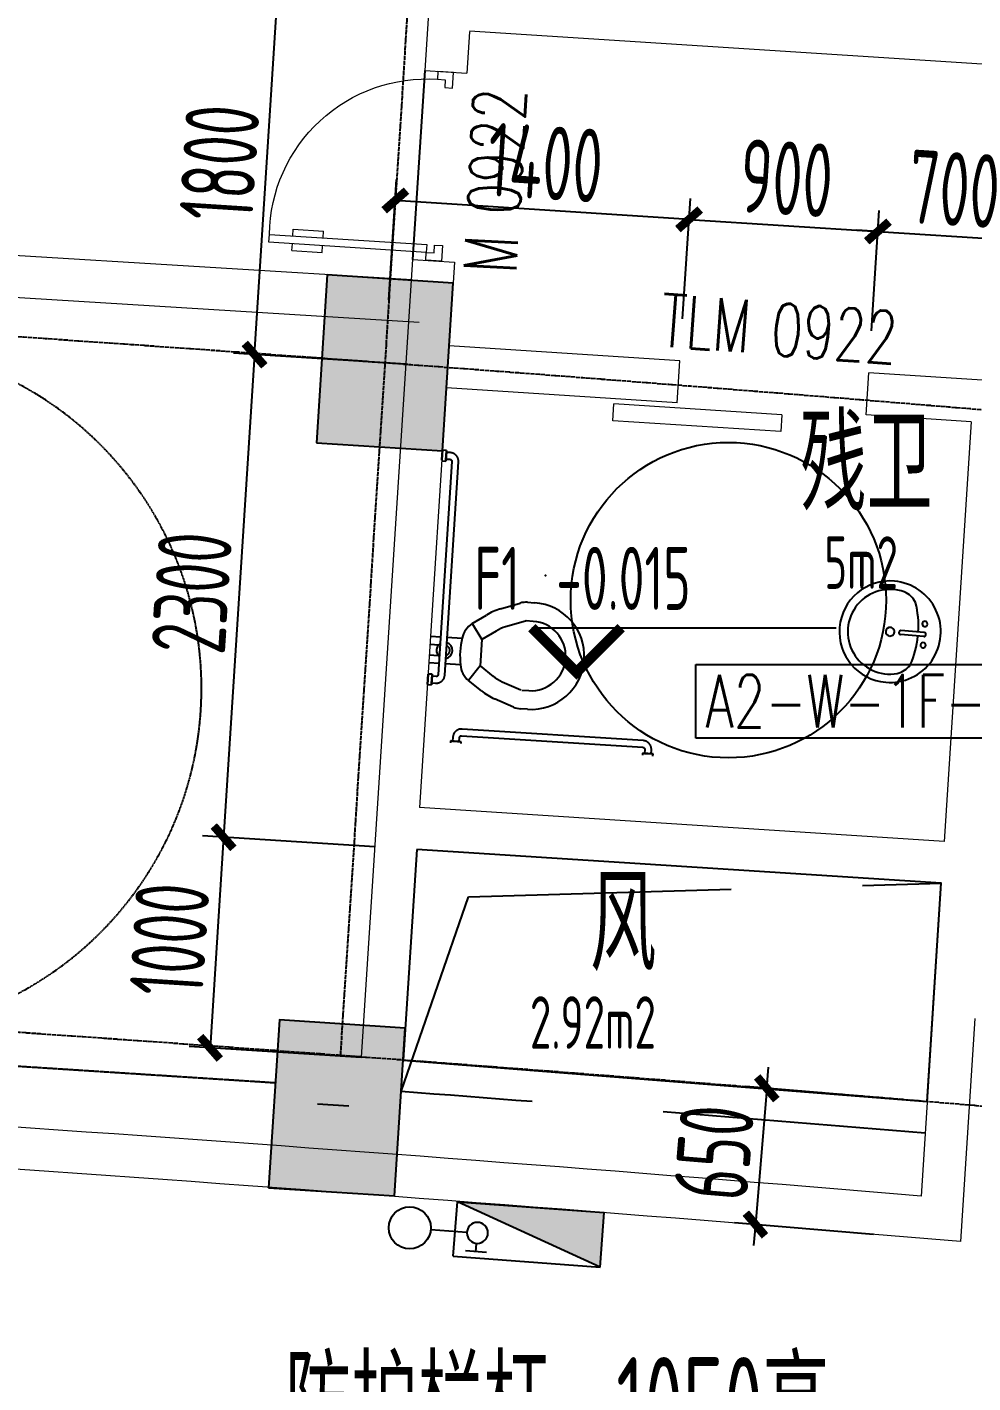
# Model space of a CAD drawing. Header units: millimetres. Extents: x 11515858 to 24947533, y -12784974 to -6116114.
# Drawn here: x 11799443 to 11803942, y -6395756 to -6389309 of the extents above; entities that cross this region are included whole.
import ezdxf
from ezdxf.enums import TextEntityAlignment as Align

# ---------------------------------------------------------------- set-up
doc = ezdxf.new("R2010")
doc.units = ezdxf.units.MM
doc.header["$LTSCALE"] = 10
for name, pattern in [('A2-RG-AXIS$0$CENTER', [2, 1.25, -0.25, 0.25, -0.25]), ('A2-RG-AXIS$0$DOTE', [2.42, 2, -0.2, 0.02, -0.2]), ('A2-RI-F2$0$HIDDEN', [0.375, 0.25, -0.125]), ('A2-RV-F2$0$HIDDEN', [0.375, 0.25, -0.125])]:
    doc.linetypes.add(name, pattern=pattern)
for name, color, linetype in [('A2-RB-F2$0$$34$A-DIMS-100', 1, 'Continuous'), ('A2-RB-F2$0$A-DIMS-100', 1, 'Continuous'), ('A2-RD-F2$0$A-1-1-X-toilel$0$A-FIXT', 55, 'Continuous'), ('A2-RG-AXIS$0$A-GRID', 1, 'A2-RG-AXIS$0$CENTER'), ('A2-RI-F2$0$$1$A-SYMB-NUMB-T', 4, 'Continuous'), ('A2-RI-F2$0$$3$A-SYMB', 4, 'Continuous'), ('A2-RI-F2$0$0P-FE-FH-P', 41, 'A2-RI-F2$0$YJdef_FE-FH_LINE_F'), ('A2-RI-F2$0$0P-FE-FH-V', 141, 'Continuous'), ('A2-RI-F2$0$0P-FE-HY', 141, 'Continuous'), ('A2-RI-F2$0$A-HOLE', 2, 'Continuous'), ('A2-RI-F2$0$A-STRS', 50, 'Continuous'), ('A2-RI-F2$0$A-SYMB', 4, 'Continuous'), ('A2-RI-F2$0$A-SYMB-AREA', 4, 'Continuous'), ('A2-RI-F2$0$A-SYMB-DOOR', 4, 'Continuous'), ('A2-RI-F2$0$A-SYMB-NAME', 4, 'Continuous'), ('A2-RI-F2$0$A-SYMB-VOID', 35, 'Continuous'), ('A2-RI-F2$0$an-wall', 4, 'Continuous'), ('A2-RS-F2$0$A-HATH-GRAY', 8, 'Continuous'), ('A2-RS-F2$0$A-WALL-CONC', 6, 'Continuous'), ('A2-RV-F2$0$A-HATH', 9, 'Continuous'), ('A2-RV-F2$0$A-SYMB', 4, 'Continuous')]:
    doc.layers.add(name, color=color, linetype=linetype)
for name, color, linetype, lineweight in [('A2-RI-F2$0$A-DOOR', 32, 'Continuous', 5), ('A2-RI-F2$0$A-FLOR-STRS', 2, 'Continuous', 5), ('A2-RI-F2$0$A-WALL', 7, 'Continuous', 5)]:
    doc.layers.add(name, color=color, linetype=linetype, lineweight=lineweight)
doc.layers.add('A2-RI-F2$0$A-X-AREA', color=6, linetype='Continuous', plot=False)
doc.styles.add('A2-RB-F2$0$$0$XD2008', font='hzs.shx', dxfattribs={"width": 0.7, "bigfont": 'hztxt.shx'})
doc.styles.add('A2-RB-F2$0$XD2008', font='hzs.shx', dxfattribs={"width": 0.7, "bigfont": 'hztxt.shx'})
doc.styles.add('A2-RI-F2$0$$1$ECADI-TXT', font='simplex.shx', dxfattribs={"bigfont": 'hztxt.shx'})
doc.styles.add('A2-RI-F2$0$ECADI', font='hzs.shx', dxfattribs={"width": 0.7, "bigfont": 'hztxt.shx'})
doc.styles.add('A2-RI-F2$0$ECADI-TXT', font='simplex.shx', dxfattribs={"bigfont": 'hztxt.shx'})
doc.styles.add('A2-RI-F2$0$hz1', font='hzs.shx', dxfattribs={"width": 0.75, "bigfont": 'hztxt.shx'})
doc.styles.add('A2-RI-F2$0$XD2008', font='hzs.shx', dxfattribs={"width": 0.7, "bigfont": 'hztxt.shx'})
doc.linetypes.add('A2-RI-F2$0$YJdef_FE-FH_LINE_F', pattern='A,4,-0.2,["F",A2-RI-F2$0$hz1,S=0.2,R=0,X=-0.1,Y=-0.1],-0.1', length=4.3)
doc.dimstyles.new('A2-RB-F2$0$$0$XD100$0', dxfattribs={"dimscale": 100, "dimtxt": 3.5, "dimasz": 1, "dimexe": 1, "dimexo": 2, "dimgap": 0.5, "dimtad": 1, "dimdec": 0, "dimdsep": 46, "dimtxsty": 'A2-RB-F2$0$$0$XD2008', "dimblk1": 'A2-RB-F2$0$$20$_ArchTick', "dimblk2": 'A2-RB-F2$0$$20$_ArchTick', "dimsah": 1, "dimcen": 2.5, "dimclrt": 4, "dimaunit": 1, "dimadec": 0, "dimazin": 0, "dimtfac": 1, "dimtdec": 0, "dimtix": 1, "dimtmove": 2, "dimatfit": 3, "dimfxl": 0, "dimtolj": 1, "dimtzin": 0, "dimarcsym": 0})
doc.dimstyles.new('A2-RB-F2$0$XD100$0', dxfattribs={"dimscale": 100, "dimtxt": 3.5, "dimasz": 1, "dimexe": 1, "dimexo": 2, "dimgap": 0.5, "dimtad": 1, "dimdec": 0, "dimdsep": 46, "dimtxsty": 'A2-RB-F2$0$XD2008', "dimblk1": 'A2-RB-F2$0$_ArchTick', "dimblk2": 'A2-RB-F2$0$_ArchTick', "dimsah": 1, "dimcen": 2.5, "dimclrt": 4, "dimaunit": 1, "dimadec": 0, "dimazin": 0, "dimtfac": 1, "dimtdec": 0, "dimtix": 1, "dimtmove": 1, "dimatfit": 3, "dimfxl": 0, "dimtolj": 1, "dimtzin": 0, "dimarcsym": 0})

# ---------------------------------------------------------------- blocks, each defined once
blk = doc.blocks.new('A2-RG-AXIS')
at = {"layer": 'A2-RG-AXIS$0$A-GRID', "linetype": 'A2-RG-AXIS$0$DOTE'}
blk.add_line((11802922, -6363265.7), (11800933.1, -6394199.2), dxfattribs=at)
for radius in [313400, 308700, 304100, 300800]:
    blk.add_arc((11778730.7, -6694178.7), radius, 75.589285, 95.407644, dxfattribs=at)
blk = doc.blocks.new('A2-RV-F2')
at = {"layer": 'A2-RV-F2$0$A-HATH', "linetype": 'A2-RV-F2$0$HIDDEN'}
blk.add_line((11793341.6, -6393860.3), (11800624.2, -6394328.6), dxfattribs=at)
at = {"layer": 'A2-RV-F2$0$A-SYMB', "linetype": 'A2-RV-F2$0$HIDDEN'}
blk.add_arc((11798632.7, -6392454.8), 1640, 266.32117, 86.32117, dxfattribs=at)
blk = doc.blocks.new('A2-RB-F2$0$$20$_ArchTick')
at = {"color": 0, "linetype": 'ByBlock', "const_width": 0.4}
blk.add_lwpolyline([(-0.5, -0.5), (0.5, 0.5)], dxfattribs=at)
blk = doc.blocks.new('*D1571')
at = {"layer": 'A2-RB-F2$0$$34$A-DIMS-100', "color": 0, "lineweight": -2, "transparency": 16777216}
for p, q in [((11801097.1, -6393207.3), (11800277.8, -6393154.6)), ((11800377.6, -6393161.1), (11800313.2, -6394163)), ((11801032.7, -6394209.2), (11800213.4, -6394156.6))]:
    blk.add_line(p, q, dxfattribs=at)
at = {"layer": 'Defpoints', "color": 0, "transparency": 16777216}
for p in [(11801296.7, -6393220.2), (11800313.2, -6394163), (11801232.3, -6394222.1)]:
    blk.add_point(p, dxfattribs=at)
at = {"layer": 'A2-RB-F2$0$$34$A-DIMS-100', "color": 0, "lineweight": -2, "transparency": 16777216, "xscale": 100, "yscale": 100, "zscale": 100}
for p, rotation in [((11800377.6, -6393161.1), 86.32124926813881), ((11800313.2, -6394163), 266.3212492681388)]:
    blk.add_blockref('A2-RB-F2$0$$20$_ArchTick', p, dxfattribs=dict(at, rotation=rotation))
at = {"layer": 'A2-RB-F2$0$$34$A-DIMS-100', "color": 4, "transparency": 16777216, "insert": (11800120.8, -6393647.6), "char_height": 350, "attachment_point": 5, "rotation": 86.32125, "style": 'A2-RB-F2$0$$0$XD2008'}
blk.add_mtext('\\A1;1000', dxfattribs=at)
blk = doc.blocks.new('*D1572')
at = {"layer": 'A2-RB-F2$0$$34$A-DIMS-100', "color": 0, "lineweight": -2, "ltscale": 3, "transparency": 16777216}
for p, q in [((11801164.1, -6390606.3), (11801201, -6390033.2)), ((11802591.7, -6390222.8), (11801194.6, -6390133)), ((11802561.3, -6390696.1), (11802598.1, -6390123))]:
    blk.add_line(p, q, dxfattribs=at)
at = {"layer": 'Defpoints', "color": 0, "ltscale": 3, "transparency": 16777216}
for p in [(11801194.6, -6390133), (11801151.3, -6390805.9), (11802548.4, -6390895.7)]:
    blk.add_point(p, dxfattribs=at)
at = {"layer": 'A2-RB-F2$0$$34$A-DIMS-100', "color": 0, "lineweight": -2, "ltscale": 3, "transparency": 16777216, "xscale": 100, "yscale": 100, "zscale": 100}
for p, rotation in [((11801194.6, -6390133), 176.3211735635494), ((11802591.7, -6390222.8), 356.3211735635495)]:
    blk.add_blockref('A2-RB-F2$0$$20$_ArchTick', p, dxfattribs=dict(at, rotation=rotation))
at = {"layer": 'A2-RB-F2$0$$34$A-DIMS-100', "color": 4, "ltscale": 3, "transparency": 16777216, "insert": (11801907.6, -6389953.3), "char_height": 350, "attachment_point": 5, "rotation": 356.32117, "style": 'A2-RB-F2$0$$0$XD2008'}
blk.add_mtext('\\A1;1400', dxfattribs=at)
blk = doc.blocks.new('*D1730')
at = {"layer": 'A2-RB-F2$0$$34$A-DIMS-100', "color": 0, "lineweight": -2, "ltscale": 3, "transparency": 16777216}
for p, q in [((11801360.2, -6389115.8), (11800540.9, -6389063.1)), ((11800525.2, -6390866.1), (11800640.7, -6389069.6)), ((11801244.7, -6390912.3), (11800425.4, -6390859.7))]:
    blk.add_line(p, q, dxfattribs=at)
at = {"layer": 'Defpoints', "color": 0, "ltscale": 3, "transparency": 16777216}
for p in [(11800640.7, -6389069.6), (11801559.8, -6389128.6), (11801444.3, -6390925.2)]:
    blk.add_point(p, dxfattribs=at)
at = {"layer": 'A2-RB-F2$0$$34$A-DIMS-100', "color": 0, "lineweight": -2, "ltscale": 3, "transparency": 16777216, "xscale": 100, "yscale": 100, "zscale": 100}
for p, rotation in [((11800640.7, -6389069.6), 86.32120099148523), ((11800525.2, -6390866.1), 266.3212009914852)]:
    blk.add_blockref('A2-RB-F2$0$$20$_ArchTick', p, dxfattribs=dict(at, rotation=rotation))
at = {"layer": 'A2-RB-F2$0$$34$A-DIMS-100', "color": 4, "ltscale": 3, "transparency": 16777216, "insert": (11800358.4, -6389953.4), "char_height": 350, "attachment_point": 5, "rotation": 86.3212, "style": 'A2-RB-F2$0$$0$XD2008'}
blk.add_mtext('\\A1;1800', dxfattribs=at)
blk = doc.blocks.new('*D1731')
at = {"layer": 'A2-RB-F2$0$$34$A-DIMS-100', "color": 0, "lineweight": -2, "transparency": 16777216}
for p, q in [((11800525.2, -6390866.1), (11800377.7, -6393161.1)), ((11801244.7, -6390912.3), (11800425.4, -6390859.7)), ((11801097.1, -6393207.3), (11800277.9, -6393154.7))]:
    blk.add_line(p, q, dxfattribs=at)
at = {"layer": 'Defpoints', "color": 0, "transparency": 16777216}
for p in [(11801444.3, -6390925.2), (11800377.7, -6393161.1), (11801296.7, -6393220.2)]:
    blk.add_point(p, dxfattribs=at)
at = {"layer": 'A2-RB-F2$0$$34$A-DIMS-100', "color": 0, "lineweight": -2, "transparency": 16777216, "xscale": 100, "yscale": 100, "zscale": 100}
for p, rotation in [((11800525.2, -6390866.1), 86.32115373974563), ((11800377.7, -6393161.1), 266.3211537397457)]:
    blk.add_blockref('A2-RB-F2$0$$20$_ArchTick', p, dxfattribs=dict(at, rotation=rotation))
at = {"layer": 'A2-RB-F2$0$$34$A-DIMS-100', "color": 4, "transparency": 16777216, "insert": (11800226.9, -6391999.1), "char_height": 350, "attachment_point": 5, "rotation": 86.32115, "style": 'A2-RB-F2$0$$0$XD2008'}
blk.add_mtext('\\A1;2300', dxfattribs=at)
blk = doc.blocks.new('A2-RB-F2$0$_ArchTick')
at = {"color": 0, "linetype": 'ByBlock', "const_width": 0.4}
blk.add_lwpolyline([(-0.5, -0.5), (0.5, 0.5)], dxfattribs=at)
blk = doc.blocks.new('*D1757')
at = {"layer": 'A2-RB-F2$0$A-DIMS-100', "color": 0, "lineweight": -2, "transparency": 16777216}
for p, q in [((11802961.3, -6394355.3), (11802969.6, -6394255.6)), ((11803523.3, -6394402.1), (11802861.6, -6394347)), ((11802961.3, -6394355.3), (11802907.3, -6395003)), ((11803469.3, -6395049.9), (11802807.6, -6394994.7)), ((11802907.3, -6395003), (11802899, -6395102.7))]:
    blk.add_line(p, q, dxfattribs=at)
at = {"layer": 'Defpoints', "color": 0, "transparency": 16777216}
for p in [(11803722.6, -6394418.7), (11802907.3, -6395003), (11803668.6, -6395066.5)]:
    blk.add_point(p, dxfattribs=at)
at = {"layer": 'A2-RB-F2$0$A-DIMS-100', "color": 0, "lineweight": -2, "transparency": 16777216, "xscale": 100, "yscale": 100, "zscale": 100}
for p, rotation in [((11802961.3, -6394355.3), 265.2340976056566), ((11802907.3, -6395003), 85.23409760565657)]:
    blk.add_blockref('A2-RB-F2$0$_ArchTick', p, dxfattribs=dict(at, rotation=rotation))
at = {"layer": 'A2-RB-F2$0$A-DIMS-100', "color": 4, "transparency": 16777216, "insert": (11802710, -6394660.5), "char_height": 350, "attachment_point": 5, "rotation": 85.2341, "style": 'A2-RB-F2$0$XD2008'}
blk.add_mtext('\\A1;650', dxfattribs=at)
blk = doc.blocks.new('*D1419')
at = {"layer": 'A2-RB-F2$0$$34$A-DIMS-100', "color": 0, "lineweight": -2, "ltscale": 3, "transparency": 16777216}
for p, q in [((11802561.3, -6390696.1), (11802598.1, -6390123)), ((11802591.7, -6390222.8), (11803489.8, -6390280.5)), ((11803459.4, -6390753.8), (11803496.2, -6390180.7))]:
    blk.add_line(p, q, dxfattribs=at)
at = {"layer": 'Defpoints', "color": 0, "ltscale": 3, "transparency": 16777216}
for p in [(11803489.8, -6390280.5), (11802548.4, -6390895.7), (11803446.6, -6390953.4)]:
    blk.add_point(p, dxfattribs=at)
at = {"layer": 'A2-RB-F2$0$$34$A-DIMS-100', "color": 0, "lineweight": -2, "ltscale": 3, "transparency": 16777216, "xscale": 100, "yscale": 100, "zscale": 100}
for p, rotation in [((11802591.7, -6390222.8), 176.321173563951), ((11803489.8, -6390280.5), 356.321173563951)]:
    blk.add_blockref('A2-RB-F2$0$$20$_ArchTick', p, dxfattribs=dict(at, rotation=rotation))
at = {"layer": 'A2-RB-F2$0$$34$A-DIMS-100', "color": 4, "ltscale": 3, "transparency": 16777216, "insert": (11803055.2, -6390027.1), "char_height": 350, "attachment_point": 5, "rotation": 356.32117, "style": 'A2-RB-F2$0$$0$XD2008'}
blk.add_mtext('\\A1;900', dxfattribs=at)
blk = doc.blocks.new('*D1420')
at = {"layer": 'A2-RB-F2$0$$34$A-DIMS-100', "color": 0, "lineweight": -2, "ltscale": 3, "transparency": 16777216}
for p, q in [((11803459.4, -6390753.8), (11803496.2, -6390180.7)), ((11804158, -6390798.8), (11804194.8, -6390225.7)), ((11803489.8, -6390280.5), (11803390, -6390274.1)), ((11803489.8, -6390280.5), (11804188.4, -6390325.5)), ((11804188.4, -6390325.5), (11804288.2, -6390331.9))]:
    blk.add_line(p, q, dxfattribs=at)
at = {"layer": 'Defpoints', "color": 0, "ltscale": 3, "transparency": 16777216}
for p in [(11804188.4, -6390325.5), (11803446.6, -6390953.4), (11804145.1, -6390998.3)]:
    blk.add_point(p, dxfattribs=at)
at = {"layer": 'A2-RB-F2$0$$34$A-DIMS-100', "color": 0, "lineweight": -2, "ltscale": 3, "transparency": 16777216, "xscale": 100, "yscale": 100, "zscale": 100}
for p, rotation in [((11803489.8, -6390280.5), 356.3211735641905), ((11804188.4, -6390325.5), 176.3211735641906)]:
    blk.add_blockref('A2-RB-F2$0$$20$_ArchTick', p, dxfattribs=dict(at, rotation=rotation))
at = {"layer": 'A2-RB-F2$0$$34$A-DIMS-100', "color": 4, "ltscale": 3, "transparency": 16777216, "insert": (11803853.5, -6390078.5), "char_height": 350, "attachment_point": 5, "rotation": 356.32117, "style": 'A2-RB-F2$0$$0$XD2008'}
blk.add_mtext('\\A1;700', dxfattribs=at)
blk = doc.blocks.new('A2-RD-F2$0$P-Fixt_Toilet - 15_ Seat Height-1786283-PARCEL 14  一层平面 - 公共教室 FIRST FLOOR PLAN - PUBLIC CLASSROOMS')
for p, q in [((341.4, -124.3), (341.4, -75)), ((379.5, -75), (379.5, -117.1)), ((430.3, -75), (430.3, -117.1)), ((468.4, -75), (468.4, -124.3)), ((341.4, -226.3), (341.4, -152.8)), ((468.4, -152.5), (468.4, -226.3)), ((224.1, -333.5), (269.2, -269)), ((342.1, -320), (269.2, -269)), ((342.1, -320), (296.9, -384.5)), ((467.8, -320), (342.1, -320)), ((540.6, -269), (467.8, -320)), ((512.9, -384.5), (467.8, -320)), ((540.6, -269), (585.7, -333.5)), ((157, -490), (190.4, -398.2)), ((274, -428.6), (240.6, -520.4)), ((569.2, -520.4), (535.8, -428.6)), ((619.4, -398.2), (652.8, -490)), ((150.9, -557.6), (150.9, -524.7)), ((239.8, -524.7), (239.8, -557.6)), ((570, -557.6), (570, -524.7)), ((658.9, -524.7), (658.9, -557.6))]:
    blk.add_line(p, q)
for centre, radius, start, end in [((404.9, -145.5), 38.1, 38.60481, 141.40564), ((404.9, -145.5), 38.1, 193.0981, 347.18358), ((404.9, -145.6), 25.3, 205.1165, 335.17991), ((352.5, -327.3), 101.6, 96.24512, 145), ((404.9, -540.6), 320.6, 78.5767, 101.4233), ((457.4, -327.3), 101.6, 35, 83.75488), ((453, -493.7), 279.4, 145, 160), ((453, -493.7), 190.5, 145, 160), ((356.8, -493.7), 190.5, 20, 35), ((356.8, -493.7), 279.4, 20, 35), ((252.5, -524.7), 101.6, 160, 180), ((557.3, -524.7), 101.6, 0, 20), ((404.9, -557.6), 254, 180, 270), ((404.9, -557.6), 165.1, 180, 270), ((404.9, -557.6), 254, 270, 0), ((404.9, -557.6), 165.1, 270, 360), ((557.3, -524.7), 12.7, 0, 20)]:
    blk.add_arc(centre, radius, start, end)
blk = doc.blocks.new('A2-RD-F2$0$Restroom - Grab Bar - Double_BNIM - Toilet _SS_-V77-PARCEL 14  一层平面 - 公共教室 FIRST FLOOR PLAN - PUBLIC CLASSROOMS')
for p, q in [((-1092.2, -9.4), (-1092.2, -19.1)), ((-1092.2, -19.1), (-1041.4, -19.1)), ((-1041.4, -19.1), (-1092.2, -19.1)), ((-1050.9, -19.1), (-1082.7, -19.1)), ((-1082.7, -19.1), (-1050.9, -19.1)), ((-1082.7, -19.1), (-1082.7, -38.1)), ((-1050.9, -38.1), (-1050.9, -19.1)), ((-1041.4, -19.1), (-1041.4, -9.5)), ((-177.8, -47.6), (-1041.4, -47.6)), ((-177.8, -10.4), (-177.8, -19.1)), ((-177.8, -19.1), (-127, -19.1)), ((-127, -19.1), (-177.8, -19.1)), ((-168.3, -19.1), (-136.5, -19.1)), ((-136.5, -19.1), (-168.3, -19.1)), ((-168.3, -19.1), (-168.3, -38.1)), ((-136.5, -38.1), (-136.5, -19.1)), ((-127, -19.1), (-127, -10.5)), ((-1041.4, -79.4), (-177.8, -79.4)), ((-19.1, -288.9), (-38.1, -288.9)), ((-38.1, -320.7), (-19.1, -320.7)), ((-19.1, -279.4), (-19.1, -330.2)), ((-19.1, -330.2), (-19.1, -279.4)), ((-19.1, -320.7), (-19.1, -288.9)), ((-19.1, -288.9), (-19.1, -320.7)), ((0, -279.4), (-19.1, -279.4)), ((0, -279.4), (0, -330.2)), ((0, -330.2), (0, -279.4)), ((-79.4, -330.2), (-79.4, -1346.2)), ((-47.6, -1346.2), (-47.6, -330.2)), ((-19.1, -330.2), (0, -330.2)), ((-19.1, -1346.2), (-19.1, -1397)), ((-19.1, -1397), (-19.1, -1346.2)), ((0, -1346.2), (-19.1, -1346.2)), ((0, -1348.7), (0, -1375.9)), ((0, -1375.9), (0, -1348.7)), ((-19.1, -1355.7), (-38.1, -1355.7)), ((-38.1, -1387.5), (-19.1, -1387.5)), ((-19.1, -1355.7), (-19.1, -1387.5)), ((-19.1, -1387.5), (-19.1, -1355.7)), ((-19.1, -1397), (0, -1397)), ((0, -1377.3), (0, -1394.5)), ((0, -1394.5), (0, -1377.3))]:
    blk.add_line(p, q)
at = {"flags": 128}
for points in [[(-1082.7, -38.1), (-1082.6, -39.8), (-1082.5, -41.4), (-1082.4, -43), (-1082.1, -44.7), (-1081.9, -46.3), (-1081.5, -47.9), (-1081.1, -49.5), (-1080.6, -51.1), (-1080, -52.6), (-1079.4, -54.2), (-1078.7, -55.7), (-1078, -57.2), (-1077.2, -58.6), (-1076.4, -60), (-1075.5, -61.4), (-1074.5, -62.7), (-1073.5, -64.1), (-1072.4, -65.3), (-1071.3, -66.5), (-1070.2, -67.7), (-1068.9, -68.8), (-1067.7, -69.9), (-1066.4, -70.9), (-1065.1, -71.9), (-1063.7, -72.8), (-1062.3, -73.7), (-1060.9, -74.5), (-1059.4, -75.3), (-1057.9, -75.9), (-1056.4, -76.6), (-1054.8, -77.1), (-1053.2, -77.6), (-1051.6, -78.1), (-1050, -78.5), (-1048.4, -78.8), (-1046.8, -79), (-1045.1, -79.2), (-1043.5, -79.3), (-1041.8, -79.4), (-1041.4, -79.4)], [(-1041.4, -47.6), (-1041.8, -47.6), (-1042.2, -47.6), (-1042.5, -47.6), (-1042.9, -47.5), (-1043.3, -47.4), (-1043.7, -47.4), (-1044, -47.3), (-1044.4, -47.1), (-1044.8, -47), (-1045.1, -46.9), (-1045.5, -46.7), (-1045.8, -46.5), (-1046.1, -46.4), (-1046.5, -46.2), (-1046.8, -46), (-1047.1, -45.7), (-1047.4, -45.5), (-1047.7, -45.3), (-1048, -45), (-1048.2, -44.7), (-1048.5, -44.5), (-1048.7, -44.2), (-1049, -43.9), (-1049.2, -43.6), (-1049.4, -43.2), (-1049.6, -42.9), (-1049.8, -42.6), (-1050, -42.2), (-1050.1, -41.9), (-1050.3, -41.6), (-1050.4, -41.2), (-1050.5, -40.8), (-1050.6, -40.5), (-1050.7, -40.1), (-1050.8, -39.7), (-1050.8, -39.3), (-1050.9, -39), (-1050.9, -38.6), (-1050.9, -38.2), (-1050.9, -38.1)], [(-177.8, -79.4), (-176.1, -79.3), (-174.5, -79.2), (-172.9, -79.1), (-171.2, -78.8), (-169.6, -78.6), (-168, -78.2), (-166.4, -77.8), (-164.8, -77.3), (-163.3, -76.7), (-161.7, -76.1), (-160.2, -75.4), (-158.7, -74.7), (-157.3, -73.9), (-155.9, -73.1), (-154.5, -72.2), (-153.2, -71.2), (-151.8, -70.2), (-150.6, -69.1), (-149.4, -68), (-148.2, -66.9), (-147.1, -65.6), (-146, -64.4), (-145, -63.1), (-144, -61.8), (-143.1, -60.4), (-142.2, -59), (-141.4, -57.6), (-140.6, -56.1), (-140, -54.6), (-139.3, -53.1), (-138.8, -51.5), (-138.3, -49.9), (-137.8, -48.3), (-137.4, -46.7), (-137.1, -45.1), (-136.9, -43.5), (-136.7, -41.8), (-136.6, -40.2), (-136.5, -38.5), (-136.5, -38.1)], [(-168.3, -38.1), (-168.3, -38.5), (-168.3, -38.9), (-168.3, -39.2), (-168.4, -39.6), (-168.5, -40), (-168.5, -40.4), (-168.6, -40.7), (-168.8, -41.1), (-168.9, -41.5), (-169, -41.8), (-169.2, -42.2), (-169.4, -42.5), (-169.5, -42.8), (-169.7, -43.2), (-169.9, -43.5), (-170.2, -43.8), (-170.4, -44.1), (-170.6, -44.4), (-170.9, -44.7), (-171.2, -44.9), (-171.4, -45.2), (-171.7, -45.4), (-172, -45.7), (-172.3, -45.9), (-172.7, -46.1), (-173, -46.3), (-173.3, -46.5), (-173.7, -46.7), (-174, -46.8), (-174.3, -47), (-174.7, -47.1), (-175.1, -47.2), (-175.4, -47.3), (-175.8, -47.4), (-176.2, -47.5), (-176.6, -47.5), (-176.9, -47.6), (-177.3, -47.6), (-177.7, -47.6), (-177.8, -47.6)], [(-38.1, -288.9), (-39.8, -289), (-41.4, -289.1), (-43, -289.2), (-44.7, -289.5), (-46.3, -289.7), (-47.9, -290.1), (-49.5, -290.5), (-51.1, -291), (-52.6, -291.6), (-54.2, -292.2), (-55.7, -292.9), (-57.2, -293.6), (-58.6, -294.4), (-60, -295.2), (-61.4, -296.1), (-62.7, -297.1), (-64.1, -298.1), (-65.3, -299.2), (-66.5, -300.3), (-67.7, -301.4), (-68.8, -302.7), (-69.9, -303.9), (-70.9, -305.2), (-71.9, -306.5), (-72.8, -307.9), (-73.7, -309.3), (-74.5, -310.7), (-75.3, -312.2), (-75.9, -313.7), (-76.6, -315.2), (-77.1, -316.8), (-77.6, -318.4), (-78.1, -320), (-78.5, -321.6), (-78.8, -323.2), (-79, -324.8), (-79.2, -326.5), (-79.3, -328.1), (-79.4, -329.8), (-79.4, -330.2)], [(-47.6, -330.2), (-47.6, -329.8), (-47.6, -329.4), (-47.6, -329.1), (-47.5, -328.7), (-47.4, -328.3), (-47.4, -327.9), (-47.3, -327.6), (-47.1, -327.2), (-47, -326.8), (-46.9, -326.5), (-46.7, -326.1), (-46.5, -325.8), (-46.4, -325.5), (-46.2, -325.1), (-46, -324.8), (-45.7, -324.5), (-45.5, -324.2), (-45.3, -323.9), (-45, -323.6), (-44.7, -323.4), (-44.5, -323.1), (-44.2, -322.9), (-43.9, -322.6), (-43.6, -322.4), (-43.2, -322.2), (-42.9, -322), (-42.6, -321.8), (-42.2, -321.6), (-41.9, -321.5), (-41.6, -321.3), (-41.2, -321.2), (-40.8, -321.1), (-40.5, -321), (-40.1, -320.9), (-39.7, -320.8), (-39.3, -320.8), (-39, -320.7), (-38.6, -320.7), (-38.2, -320.7), (-38.1, -320.7)], [(-79.4, -1346.2), (-79.3, -1347.9), (-79.2, -1349.5), (-79.1, -1351.1), (-78.8, -1352.8), (-78.6, -1354.4), (-78.2, -1356), (-77.8, -1357.6), (-77.3, -1359.2), (-76.7, -1360.7), (-76.1, -1362.3), (-75.4, -1363.8), (-74.7, -1365.3), (-73.9, -1366.7), (-73.1, -1368.1), (-72.2, -1369.5), (-71.2, -1370.8), (-70.2, -1372.2), (-69.1, -1373.4), (-68, -1374.6), (-66.9, -1375.8), (-65.6, -1376.9), (-64.4, -1378), (-63.1, -1379), (-61.8, -1380), (-60.4, -1380.9), (-59, -1381.8), (-57.6, -1382.6), (-56.1, -1383.4), (-54.6, -1384), (-53.1, -1384.7), (-51.5, -1385.2), (-49.9, -1385.7), (-48.3, -1386.2), (-46.7, -1386.6), (-45.1, -1386.9), (-43.5, -1387.1), (-41.8, -1387.3), (-40.2, -1387.4), (-38.5, -1387.5), (-38.1, -1387.5)], [(-38.1, -1355.7), (-38.5, -1355.7), (-38.9, -1355.7), (-39.2, -1355.7), (-39.6, -1355.6), (-40, -1355.5), (-40.4, -1355.5), (-40.7, -1355.4), (-41.1, -1355.2), (-41.5, -1355.1), (-41.8, -1355), (-42.2, -1354.8), (-42.5, -1354.6), (-42.8, -1354.5), (-43.2, -1354.3), (-43.5, -1354.1), (-43.8, -1353.8), (-44.1, -1353.6), (-44.4, -1353.4), (-44.7, -1353.1), (-44.9, -1352.8), (-45.2, -1352.6), (-45.4, -1352.3), (-45.7, -1352), (-45.9, -1351.7), (-46.1, -1351.3), (-46.3, -1351), (-46.5, -1350.7), (-46.7, -1350.3), (-46.8, -1350), (-47, -1349.7), (-47.1, -1349.3), (-47.2, -1348.9), (-47.3, -1348.6), (-47.4, -1348.2), (-47.5, -1347.8), (-47.5, -1347.4), (-47.6, -1347.1), (-47.6, -1346.7), (-47.6, -1346.3), (-47.6, -1346.2)]]:
    blk.add_lwpolyline(points, dxfattribs=at)
blk = doc.blocks.new('A2-RD-F2$0$Sink Vanity-Round - 19_ x 19_-1385194-二层平面 - 公共教室 SECOND FLOOR PLAN - PUBLIC CLASSROOMS')
for p, q in [((87.1, 247.1), (87.1, 136.3)), ((106.2, 247.1), (106.2, 136.3))]:
    blk.add_line(p, q)
for centre, radius, start, end in [((96.7, 85.2), 241.3, 360, 180), ((45.9, 247.1), 12.7, 360, 180), ((147.5, 247.1), 12.7, 360, 180), ((1.4, 104.3), 104.5, 120.79274, 162.19039), ((96.7, -233), 452.3, 91.20673, 109.20864), ((45.9, 247.1), 12.7, 180, 360), ((96.7, 247.1), 9.52, 360, 180), ((96.7, -233), 452.3, 70.79136, 88.79327), ((147.5, 247.1), 12.7, 180, 0), ((191.9, 104.3), 104.5, 17.80961, 59.20726), ((96.7, 85.2), 201.4, 165.30711, 14.69289), ((96.7, 136.3), 9.52, 180, 360), ((96.7, 85.2), 241.3, 180, 360), ((96.7, 85.2), 20.6, 360, 180), ((96.7, 85.2), 20.6, 180, 360)]:
    blk.add_arc(centre, radius, start, end)
blk = doc.blocks.new('A2-RD-F2')
at = {"layer": 'A2-RD-F2$0$A-1-1-X-toilel$0$A-FIXT'}
blk.add_circle((11802779, -6392033.8), 750, dxfattribs=at)
for name, p, rotation in [('A2-RD-F2$0$Restroom - Grab Bar - Double_BNIM - Toilet _SS_-V77-PARCEL 14  一层平面 - 公共教室 FIRST FLOOR PLAN - PUBLIC CLASSROOMS', (11801329.6, -6392714.6), 176.3275416822507), ('A2-RD-F2$0$Sink Vanity-Round - 19_ x 19_-1385194-二层平面 - 公共教室 SECOND FLOOR PLAN - PUBLIC CLASSROOMS', (11803471, -6392080.5), 265.17606023245), ('A2-RD-F2$0$P-Fixt_Toilet - 15_ Seat Height-1786283-PARCEL 14  一层平面 - 公共教室 FIRST FLOOR PLAN - PUBLIC CLASSROOMS', (11801257.3, -6392667.8), 86.32117351739478)]:
    blk.add_blockref(name, p, dxfattribs=dict(at, rotation=rotation))
blk = doc.blocks.new('A2-RS-F2')
at = {"layer": 'A2-RS-F2$0$A-HATH-GRAY', "ltscale": 3}
h = blk.add_hatch(color=256, dxfattribs=at)
h.paths.add_polyline_path([(11780370.9, -6378132.8), (11781370.9, -6378139.6), (11781379.7, -6376839.6), (11780379.7, -6376832.8)])
h.paths.add_polyline_path([(11771295.3, -6378216.2), (11772295, -6378194.3), (11772266.5, -6376894.6), (11771266.7, -6376916.1)])
h.paths.add_polyline_path([(11789445.2, -6378310.2), (11790444.5, -6378345.7), (11790490.7, -6377046.5), (11789491.3, -6377010.6)])
h.paths.add_polyline_path([(11794061, -6377995.6), (11794659.8, -6378034.1), (11794711.1, -6377235.6), (11794112.3, -6377197.1)])
h.paths.add_polyline_path([(11762225.8, -6378560), (11763224.5, -6378509.3), (11763158.6, -6377210.6), (11762159.9, -6377261.3)])
h.paths.add_polyline_path([(11756053.8, -6378846.4), (11756851.3, -6378782.9), (11756756.1, -6377586.7), (11755958.6, -6377650.1)])
h.paths.add_polyline_path([(11801644.4, -6378461.8), (11802243.1, -6378500.3), (11802294.5, -6377701.9), (11801695.7, -6377663.4)])
h.paths.add_polyline_path([(11751557.2, -6379698.1), (11752354.6, -6379634.6), (11752219.8, -6377940), (11751422.4, -6378003.4)])
h.paths.add_polyline_path([(11807663.9, -6379405.7), (11808460.5, -6379479.9), (11808571.8, -6378285.1), (11807775.3, -6378210.6)])
h.paths.add_polyline_path([(11816584.8, -6380403.2), (11817577.3, -6380525.1), (11817735.8, -6379234.7), (11816743.2, -6379112.9)])
h.paths.add_polyline_path([(11825579.4, -6381618.6), (11826568.2, -6381768.4), (11826762.9, -6380483.1), (11825774.2, -6380333.3)])
h.paths.add_polyline_path([(11793833.2, -6381538.6), (11794432, -6381577.1), (11794483.3, -6380778.7), (11793884.5, -6380740.2)])
h.paths.add_polyline_path([(11801416.6, -6382004.6), (11802015.3, -6382043.1), (11802066.7, -6381244.7), (11801467.9, -6381206.2)])
h.paths.add_polyline_path([(11834536.4, -6383084.9), (11835520.4, -6383263), (11835752, -6381983.8), (11834767.9, -6381805.7)])
h.paths.add_polyline_path([(11843441.7, -6384836.8), (11844420.2, -6385043.1), (11844688.3, -6383771), (11843709.9, -6383564.7)])
h.paths.add_polyline_path([(11849706.8, -6386047.7), (11850486.4, -6386227.4), (11850720.8, -6385255.2), (11849941.2, -6385075.5)])
h.paths.add_polyline_path([(11756691.3, -6386871.4), (11757488.6, -6386806.1), (11757394.5, -6385611.6), (11756597, -6385675)])
h.paths.add_polyline_path([(11752175.7, -6387473.6), (11752973.2, -6387410.2), (11752838.4, -6385715.5), (11752040.9, -6385779)])
h.paths.add_polyline_path([(11854131.9, -6387106.5), (11854911.5, -6387286.2), (11855145.9, -6386314), (11854366.3, -6386134.3)])
h.paths.add_polyline_path([(11793236.4, -6390820.6), (11793835.2, -6390859), (11793886.5, -6390060.7), (11793287.7, -6390022.2)])
h.paths.add_polyline_path([(11800819.8, -6391285.9), (11801418.6, -6391324.4), (11801469.9, -6390525.9), (11800871.2, -6390487.4)])
h.paths.add_polyline_path([(11847832.2, -6393825.3), (11848611.8, -6394005), (11848846.2, -6393032.8), (11848066.6, -6392853.1)])
h.paths.add_polyline_path([(11780263.2, -6394032.4), (11781263.2, -6394039.2), (11781272, -6392739.2), (11780272, -6392732.1)])
h.paths.add_polyline_path([(11771644.2, -6394112.4), (11772644, -6394090.4), (11772615.4, -6392790.7), (11771615.7, -6392812.3)])
h.paths.add_polyline_path([(11788881, -6394200.2), (11789880.4, -6394235.7), (11789926.5, -6392936.5), (11788927.1, -6392900.6)])
h.paths.add_polyline_path([(11793008.6, -6394363.6), (11793607.4, -6394402.1), (11793658.7, -6393603.7), (11793059.9, -6393565.2)])
h.paths.add_polyline_path([(11763031, -6394439.6), (11764029.7, -6394388.9), (11763963.9, -6393090.2), (11762965.1, -6393140.9)])
h.paths.add_polyline_path([(11757322.6, -6394796.6), (11758120, -6394731.3), (11758024.9, -6393536.9), (11757227.5, -6393600.3)])
h.paths.add_polyline_path([(11800592, -6394828.7), (11801190.8, -6394867.2), (11801242.1, -6394068.8), (11800643.4, -6394030.3)])
h.paths.add_polyline_path([(11852257.4, -6394883.9), (11853037, -6395063.6), (11853271.3, -6394091.4), (11852491.7, -6393911.7)])
h.paths.add_polyline_path([(11752786.3, -6395149.5), (11753583.8, -6395086), (11753449, -6393391.4), (11752651.5, -6393454.8)])
h.paths.add_polyline_path([(11806188.5, -6395237.1), (11806985.1, -6395311.3), (11807096.4, -6394116.5), (11806299.9, -6394042)])
h.paths.add_polyline_path([(11814655.7, -6396186), (11815648.4, -6396307.3), (11815806.1, -6395016.9), (11814813.5, -6394895.6)])
h.paths.add_polyline_path([(11823197.5, -6397340.4), (11824186.2, -6397490.2), (11824381, -6396204.9), (11823392.2, -6396055.1)])
h.paths.add_polyline_path([(11831681.6, -6398728.6), (11832663, -6398920.7), (11832912.6, -6397644.9), (11831931.2, -6397452.8)])
h.paths.add_polyline_path([(11840164, -6400382.5), (11841142.5, -6400588.8), (11841410.7, -6399316.8), (11840432.2, -6399110.5)])
edge = h.paths.add_edge_path()
edge.add_arc((11772285.6, -6400549.4), 450, 0, 360)
edge = h.paths.add_edge_path()
edge.add_arc((11789151.8, -6400663.7), 450, 0, 360)
edge = h.paths.add_edge_path()
edge.add_arc((11763857, -6400855.6), 450, 0, 360)
h.paths.add_polyline_path([(11845945.9, -6401651.6), (11846725.5, -6401831.2), (11846959.8, -6400859), (11846180.2, -6400679.3)])
edge = h.paths.add_edge_path()
edge.add_arc((11797575.5, -6401083.9), 450, 0, 360)
edge = h.paths.add_edge_path()
edge.add_arc((11755440.6, -6401403.6), 450.5, 0, 360)
edge = h.paths.add_edge_path()
edge.add_arc((11805983.7, -6401745.9), 450, 0, 360)
h.paths.add_polyline_path([(11850371.1, -6402710), (11851150.7, -6402889.7), (11851385, -6401917.5), (11850605.5, -6401737.8)])
edge = h.paths.add_edge_path()
edge.add_arc((11814369.4, -6402649), 450, 0, 360)
edge = h.paths.add_edge_path()
edge.add_arc((11822725.7, -6403792.5), 450, 0, 360)
edge = h.paths.add_edge_path()
edge.add_arc((11831045.7, -6405175.5), 450, 0, 360)
edge = h.paths.add_edge_path()
edge.add_arc((11839322.6, -6406796.9), 450.5, 0, 360)
edge = h.paths.add_edge_path()
edge.add_arc((11847549.5, -6408655.2), 450.5, 0, 360)
edge = h.paths.add_edge_path()
edge.add_arc((11780719.1, -6400485.4), 450, 0, 360)
at = {"layer": 'A2-RS-F2$0$A-WALL-CONC'}
for points in [[(11800819.8, -6391285.9), (11801418.6, -6391324.4), (11801469.9, -6390525.9), (11800871.2, -6390487.4)], [(11800592, -6394828.7), (11801190.8, -6394867.2), (11801242.1, -6394068.8), (11800643.4, -6394030.3)]]:
    blk.add_3dface(points, dxfattribs=at)
blk = doc.blocks.new('A2-RI-F2$0$ECADI-TAG-HGHT（国标）')
at = {"color": 1}
blk.add_line((-2.121, 2.121), (12.355, 2.121), dxfattribs=at)
at = {"color": 1, "const_width": 0.5}
blk.add_lwpolyline([(-2.121, 2.121), (0, 0), (2.121, 2.121)], dxfattribs=at)
at = {"color": 1}
blk.add_point((-1.481, 4.6), dxfattribs=at)
at = {"style": 'A2-RI-F2$0$XD2008', "width": 0.7}
blk.add_attdef('FL', text='', height=3, dxfattribs=at).set_placement((-2.689, 2.967), align=Align.RIGHT)
for tag, p in [('F.F.L.', (2.284, 2.967)), ('T.O.S.', (2.284, -1.104))]:
    blk.add_attdef(tag, p, '', height=3, dxfattribs=at)
blk = doc.blocks.new('A2-RI-F2$0$5erhfh')
at = {"layer": 'A2-RI-F2$0$A-SYMB-AREA', "style": 'A2-RI-F2$0$ECADI', "width": 0.7}
blk.add_attdef('340M2', text='', height=2.5, dxfattribs=at).set_placement((0, 1.25), align=Align.MIDDLE_LEFT)
at = {"layer": 'A2-RI-F2$0$A-SYMB-NAME', "style": 'A2-RI-F2$0$ECADI', "width": 0.7}
blk.add_attdef('CHINESENAME', (-12.292, 3.087), '', height=4.5, dxfattribs=at)
blk = doc.blocks.new('A2-RI-F2$0$door-1000')
for p, q in [((0.6493, 0.6471), (0.7083, 0.7059)), ((0.6787, 0.6175), (0.6493, 0.6471)), ((0.7082, 0.647), (0.6787, 0.6175)), ((0.7376, 0.6174), (0.7082, 0.647)), ((0.7083, 0.7059), (0.7083, 0.7059)), ((0.7083, 0.7059), (0.7672, 0.6469)), ((0.7672, 0.6469), (0.7376, 0.6174)), ((0.059, 0.0588), (0, 0)), ((0, 0), (0.0588, -0.059)), ((0, 0), (0, 0)), ((0.0589, -0.0001), (0.0884, 0.0293)), ((0.0884, 0.0293), (0.059, 0.0588)), ((0.0588, -0.059), (0.0883, -0.0296)), ((0.0883, -0.0296), (0.0589, -0.0001)), ((0.1179, -0.0002), (0.0883, -0.0296)), ((0.0883, -0.0296), (0.6766, -0.6199)), ((0.7061, -0.5905), (0.1179, -0.0002)), ((0.4506, -0.4431), (0.4756, -0.4182)), ((0.5051, -0.3888), (0.5301, -0.3639)), ((0.6183, -0.5024), (0.6432, -0.4775)), ((0.5638, -0.5566), (0.5888, -0.5318)), ((0.6766, -0.6199), (0.7061, -0.5905))]:
    blk.add_line(p, q)
at = {"lineweight": 13}
for p, q in [((0.6432, -0.4775), (0.5301, -0.3639)), ((0.5638, -0.5566), (0.4506, -0.4431))]:
    blk.add_line(p, q, dxfattribs=at)
blk.add_arc((0.1481, 0.0285), 0.8333, 312.03498, 44.97267, dxfattribs=at)
blk = doc.blocks.new('A2-RI-F2$0$645YRTH')
at = {"layer": 'A2-RI-F2$0$$1$A-SYMB-NUMB-T', "color": 1}
for p, q in [((0, -350), (0, 0)), ((0, 0), (1750, 0)), ((1750, 0), (1750, -350)), ((1750, -350), (0, -350))]:
    blk.add_line(p, q, dxfattribs=at)
at = {"layer": 'A2-RI-F2$0$$1$A-SYMB-NUMB-T', "style": 'A2-RI-F2$0$$1$ECADI-TXT', "width": 0.7}
blk.add_attdef('CODE', text='', height=250, dxfattribs=at).set_placement((750, -175), align=Align.MIDDLE_CENTER)
blk = doc.blocks.new('A2-RI-F2$0$ECADI-TAG-DOOR')
blk = doc.blocks.new('A2-RI-F2$0$A$C6F954C98')
at = {"extrusion": (0, 0, -1)}
blk.add_hatch(color=256, dxfattribs=at).paths.add_polyline_path([(-260, 700), (0, 0), (0, 700)])
for p, q in [((260, 700), (0, 700)), ((0, 0), (0, 700)), ((260, 700), (0, 0)), ((260, 0), (260, 700)), ((230.7, 155.9, 0), (230.7, 55.9, 0)), ((230.7, 105.9, 0), (190.7, 105.9, 0)), ((260, 0), (0, 0))]:
    blk.add_line(p, q, dxfattribs=at)
blk.add_circle((-140.7, 105.9, 0), 50, dxfattribs=at)
blk = doc.blocks.new('A2-RB-F2')
at = {"layer": 'A2-RB-F2$0$$34$A-DIMS-100', "ltscale": 3}
for p1, p2, distance, picture, middle in [((11801444.3, -6390925.2), (11801559.8, -6389128.6), 920.9, '*D1730', (11800358.4, -6389953.4)), ((11802548.4, -6390895.7), (11801151.3, -6390805.9), -674.3, '*D1572', (11801907.6, -6389953.3)), ((11802548.4, -6390895.7), (11803446.6, -6390953.4), 674.3, '*D1419', (11803055.2, -6390027.1)), ((11803446.6, -6390953.4), (11804145.1, -6390998.3), 674.3, '*D1420', (11803853.5, -6390078.5))]:
    dim = blk.add_aligned_dim(p1=p1, p2=p2, distance=distance, dimstyle='A2-RB-F2$0$$0$XD100$0', dxfattribs=at)
    dim.commit()
    dim.dimension.update_dxf_attribs({"geometry": picture, "text_midpoint": middle})
at = {"layer": 'A2-RB-F2$0$$34$A-DIMS-100'}
dim = blk.add_aligned_dim(p1=(11801444.3, -6390925.2), p2=(11801296.7, -6393220.2), distance=-920.9, dimstyle='A2-RB-F2$0$$0$XD100$0', dxfattribs=at)
dim.commit()
dim.dimension.update_dxf_attribs({"geometry": '*D1731', "text_midpoint": (11800226.9, -6391999.1)})
dim = blk.add_aligned_dim(p1=(11801296.7, -6393220.2), p2=(11801232.3, -6394222.1), distance=-921, text='1000', dimstyle='A2-RB-F2$0$$0$XD100$0', dxfattribs=at)
dim.commit()
dim.dimension.update_dxf_attribs({"geometry": '*D1571', "text_midpoint": (11800120.8, -6393647.6)})
at = {"layer": 'A2-RB-F2$0$A-DIMS-100'}
dim = blk.add_aligned_dim(p1=(11803722.6, -6394418.7), p2=(11803668.6, -6395066.5), distance=-764, dimstyle='A2-RB-F2$0$XD100$0', dxfattribs=at)
dim.commit()
dim.dimension.update_dxf_attribs({"geometry": '*D1757', "text_midpoint": (11802710, -6394660.5)})
blk = doc.blocks.new('A2-RI-F2')
at = {"layer": 'A2-RI-F2$0$0P-FE-FH-P'}
blk.add_line((11801362.9, -6395026.5, 0), (11801535.1, -6395039.3, 0), dxfattribs=at)
at = {"layer": 'A2-RI-F2$0$0P-FE-FH-V'}
blk.add_circle((11801263.2, -6395019.1, 0), 100, dxfattribs=at)
at = {"layer": 'A2-RI-F2$0$A-DOOR'}
for p, q in [((11802229.5, -6391180.8), (11802234.6, -6391101)), ((11803033, -6391152.3), (11802234.6, -6391101)), ((11803027.8, -6391232.1), (11802229.5, -6391180.8)), ((11803033, -6391152.3), (11803027.8, -6391232.1))]:
    blk.add_line(p, q, dxfattribs=at)
at = {"layer": 'A2-RI-F2$0$A-HOLE', "linetype": 'A2-RI-F2$0$HIDDEN', "ltscale": 500}
blk.add_arc((11778730.7, -6694178.7), 300650, 85.233141, 85.709627, dxfattribs=at)
at = {"layer": 'A2-RI-F2$0$A-STRS'}
blk.add_line((11801334.5, -6389515.2), (11801276.8, -6390413.3), dxfattribs=at)
at = {"layer": 'A2-RI-F2$0$A-SYMB-VOID', "linetype": 'A2-RI-F2$0$HIDDEN', "ltscale": 500}
blk.add_lwpolyline([(11801222.7, -6394371.2), (11801542.7, -6393444.3), (11803791.5, -6393380.6)], dxfattribs=at)
at = {"layer": 'A2-RI-F2$0$A-WALL'}
for p, q in [((11801533.4, -6386421.1), (11801334.5, -6389515.2)), ((11801546.7, -6389331.2), (11801534.1, -6389528)), ((11804241.4, -6389501.4), (11801546.9, -6389328.2)), ((11801334.5, -6389515.2), (11801534.1, -6389528)), ((11801273.1, -6390510.3), (11793487.3, -6390035.3)), ((11801307.9, -6390712.8), (11793474.5, -6390234.9)), ((11801276.8, -6390413.3), (11801032.9, -6394206.6)), ((11801276.8, -6390413.3), (11801476.3, -6390426.1)), ((11801476.3, -6390426.1), (11801309.5, -6393020.6)), ((11802548.4, -6390895.7), (11801450.7, -6390825.1)), ((11802535.6, -6391095.3), (11802548.4, -6390895.7)), ((11803433.7, -6391153), (11803446.6, -6390953.4)), ((11804145.1, -6390998.3), (11803446.6, -6390953.4)), ((11802535.6, -6391095.3), (11801437.9, -6391024.7)), ((11803932.7, -6391185.1), (11803433.7, -6391153)), ((11803932.7, -6391185.1), (11803804.4, -6393181)), ((11803804.4, -6393181), (11801309.5, -6393020.6)), ((11801296.7, -6393220.2), (11801232.3, -6394221.5)), ((11803791.5, -6393380.6), (11801296.7, -6393220.2)), ((11803791.5, -6393380.6), (11803695.9, -6394868.1)), ((11803950.6, -6394023.2), (11803882.4, -6395084.4))]:
    blk.add_line(p, q, dxfattribs=at)
for radius, start, end in [(300350, 85.232054, 86.853167), (300150, 85.193143, 86.853521)]:
    blk.add_arc((11778730.7, -6694178.7), radius, start, end, dxfattribs=at)
at = {"layer": 'A2-RI-F2$0$A-X-AREA'}
blk.add_lwpolyline([(11801296.7, -6393220.2), (11801232.3, -6394222.1), (11803724.8, -6394418.9), (11803791.5, -6393380.6)], close=True, dxfattribs=at)
at = {"layer": 'A2-RI-F2$0$an-wall'}
blk.add_line((11800974.2, -6394440.6), (11800824.6, -6394431), dxfattribs=at)
blk.add_blockref('A2-RS-F2', (0, 0))
ref = blk.add_blockref('A2-RI-F2$0$5erhfh', (11804349.5, -6391918.7), dxfattribs=dict(xscale=100, yscale=100, zscale=100))
ref.add_attrib('340M2', '5m2', (11803235, -6391980.1), dxfattribs={"layer": 'A2-RI-F2$0$A-SYMB-AREA', "height": 250, "style": 'A2-RI-F2$0$ECADI', "width": 0.7})
ref.add_attrib('CHINESENAME', '残卫', (11803120.4, -6391609.9), dxfattribs={"layer": 'A2-RI-F2$0$A-SYMB-NAME', "height": 450, "style": 'A2-RI-F2$0$ECADI', "width": 0.7})
ref = blk.add_blockref('A2-RI-F2$0$5erhfh', (11802949.2, -6394106.1), dxfattribs=dict(xscale=100, yscale=100, zscale=100))
ref.add_attrib('340M2', '2.92m2', (11801834.6, -6394167.5), dxfattribs={"layer": 'A2-RI-F2$0$A-SYMB-AREA', "height": 250, "style": 'A2-RI-F2$0$ECADI', "width": 0.7})
ref.add_attrib('CHINESENAME', '风', (11802120.9, -6393797.3), dxfattribs={"layer": 'A2-RI-F2$0$A-SYMB-NAME', "height": 450, "style": 'A2-RI-F2$0$ECADI', "width": 0.7})
ref = blk.add_blockref('A2-RI-F2$0$5erhfh', (11801899.1, -6396392.5), dxfattribs=dict(xscale=100, yscale=100, zscale=100))
ref.add_attrib('CHINESENAME', '防护栏杆，1050高', (11800669.9, -6396083.8), dxfattribs={"layer": 'A2-RI-F2$0$A-SYMB-NAME', "height": 450, "style": 'A2-RI-F2$0$ECADI', "width": 0.7})
at = {"layer": 'A2-RI-F2$0$$3$A-SYMB'}
ref = blk.add_blockref('A2-RI-F2$0$645YRTH', (11802624.5, -6392339.8), dxfattribs=at)
ref.add_attrib('CODE', 'A2-W-1F-05', dxfattribs={"layer": 'A2-RI-F2$0$$1$A-SYMB-NUMB-T', "height": 250, "style": 'A2-RI-F2$0$$1$ECADI-TXT', "width": 0.7}).set_placement((11803487.2, -6392514.8), align=Align.MIDDLE_CENTER)
at = {"layer": 'A2-RI-F2$0$0P-FE-HY', "rotation": 265.7509729587074}
blk.add_blockref('A2-RI-F2$0$A$C6F954C98', (11801489.7, -6394894.9), dxfattribs=at)
at = {"layer": 'A2-RI-F2$0$A-DOOR', "xscale": -899.9999999997016, "yscale": 900, "zscale": 900, "rotation": 311.2221806371932}
blk.add_blockref('A2-RI-F2$0$door-1000', (11801414, -6390422.1), dxfattribs=at)
at = {"layer": 'A2-RI-F2$0$A-FLOR-STRS'}
blk.add_blockref('A2-RG-AXIS', (0, 0), dxfattribs=at)
at = {"layer": 'A2-RI-F2$0$A-STRS', "linetype": 'Continuous'}
blk.add_blockref('A2-RB-F2', (0, 0), dxfattribs=at)
at = {"layer": 'A2-RI-F2$0$A-SYMB', "xscale": 100, "yscale": 100, "zscale": 100}
blk.add_blockref('A2-RI-F2$0$ECADI-TAG-HGHT（国标）', (11798266.9, -6389349.2), dxfattribs=at).add_auto_attribs({'F.F.L.': '4.980', 'T.O.S.': '4.930', 'FL': 'F2'})
at = {"layer": 'A2-RI-F2$0$A-SYMB'}
ref = blk.add_blockref('A2-RI-F2$0$ECADI-TAG-HGHT（国标）', (11802056.3, -6392377), dxfattribs=dict(at, xscale=100, yscale=100, zscale=100))
ref.add_attrib('F.F.L.', '-0.015', (11801960, -6392080.3), dxfattribs={"layer": '0', "height": 300, "style": 'A2-RI-F2$0$XD2008', "width": 0.7})
ref.add_attrib('FL', 'F1', dxfattribs={"layer": '0', "height": 300, "style": 'A2-RI-F2$0$XD2008', "width": 0.7}).set_placement((11801787.4, -6392080.3), align=Align.RIGHT)
at = {"layer": 'A2-RI-F2$0$A-SYMB-DOOR'}
ref = blk.add_blockref('A2-RI-F2$0$ECADI-TAG-DOOR', (11802517.2, -6390111.4), dxfattribs=dict(at, xscale=100.0000000006261, yscale=100.0000000006261, zscale=100.0000000006261, rotation=87.12597520355602))
ref.add_attrib('门窗主编号1', 'M', dxfattribs={"height": 250, "rotation": 87.12598, "style": 'A2-RI-F2$0$ECADI-TXT', "width": 0.7}).set_placement((11801778.2, -6390304.6), align=Align.RIGHT)
ref.add_attrib('门窗主编号2', '0922', (11801787.3, -6390206, 333.3), dxfattribs={"height": 250, "rotation": 87.12598, "style": 'A2-RI-F2$0$ECADI-TXT', "width": 0.7})
ref = blk.add_blockref('A2-RI-F2$0$ECADI-TAG-DOOR', (11803053.6, -6391600.4), dxfattribs=dict(at, xscale=99.99999999967409, yscale=99.99999999967409, zscale=99.99999999967409, rotation=355.8772639330215))
ref.add_attrib('门窗主编号1', 'TLM', dxfattribs={"height": 250, "rotation": 355.87726, "style": 'A2-RI-F2$0$ECADI-TXT', "width": 0.7}).set_placement((11802876.6, -6390857.3), align=Align.RIGHT)
ref.add_attrib('门窗主编号2', '0922', (11802975, -6390868.6, 333.3), dxfattribs={"height": 250, "rotation": 355.87726, "style": 'A2-RI-F2$0$ECADI-TXT', "width": 0.7})

msp = doc.modelspace()

# ---------------------------------------------------------------- block references
for name in ['A2-RI-F2', 'A2-RB-F2', 'A2-RG-AXIS', 'A2-RS-F2', 'A2-RV-F2', 'A2-RD-F2']:
    msp.add_blockref(name, (0, 0))

doc.saveas('drawing.dxf')
